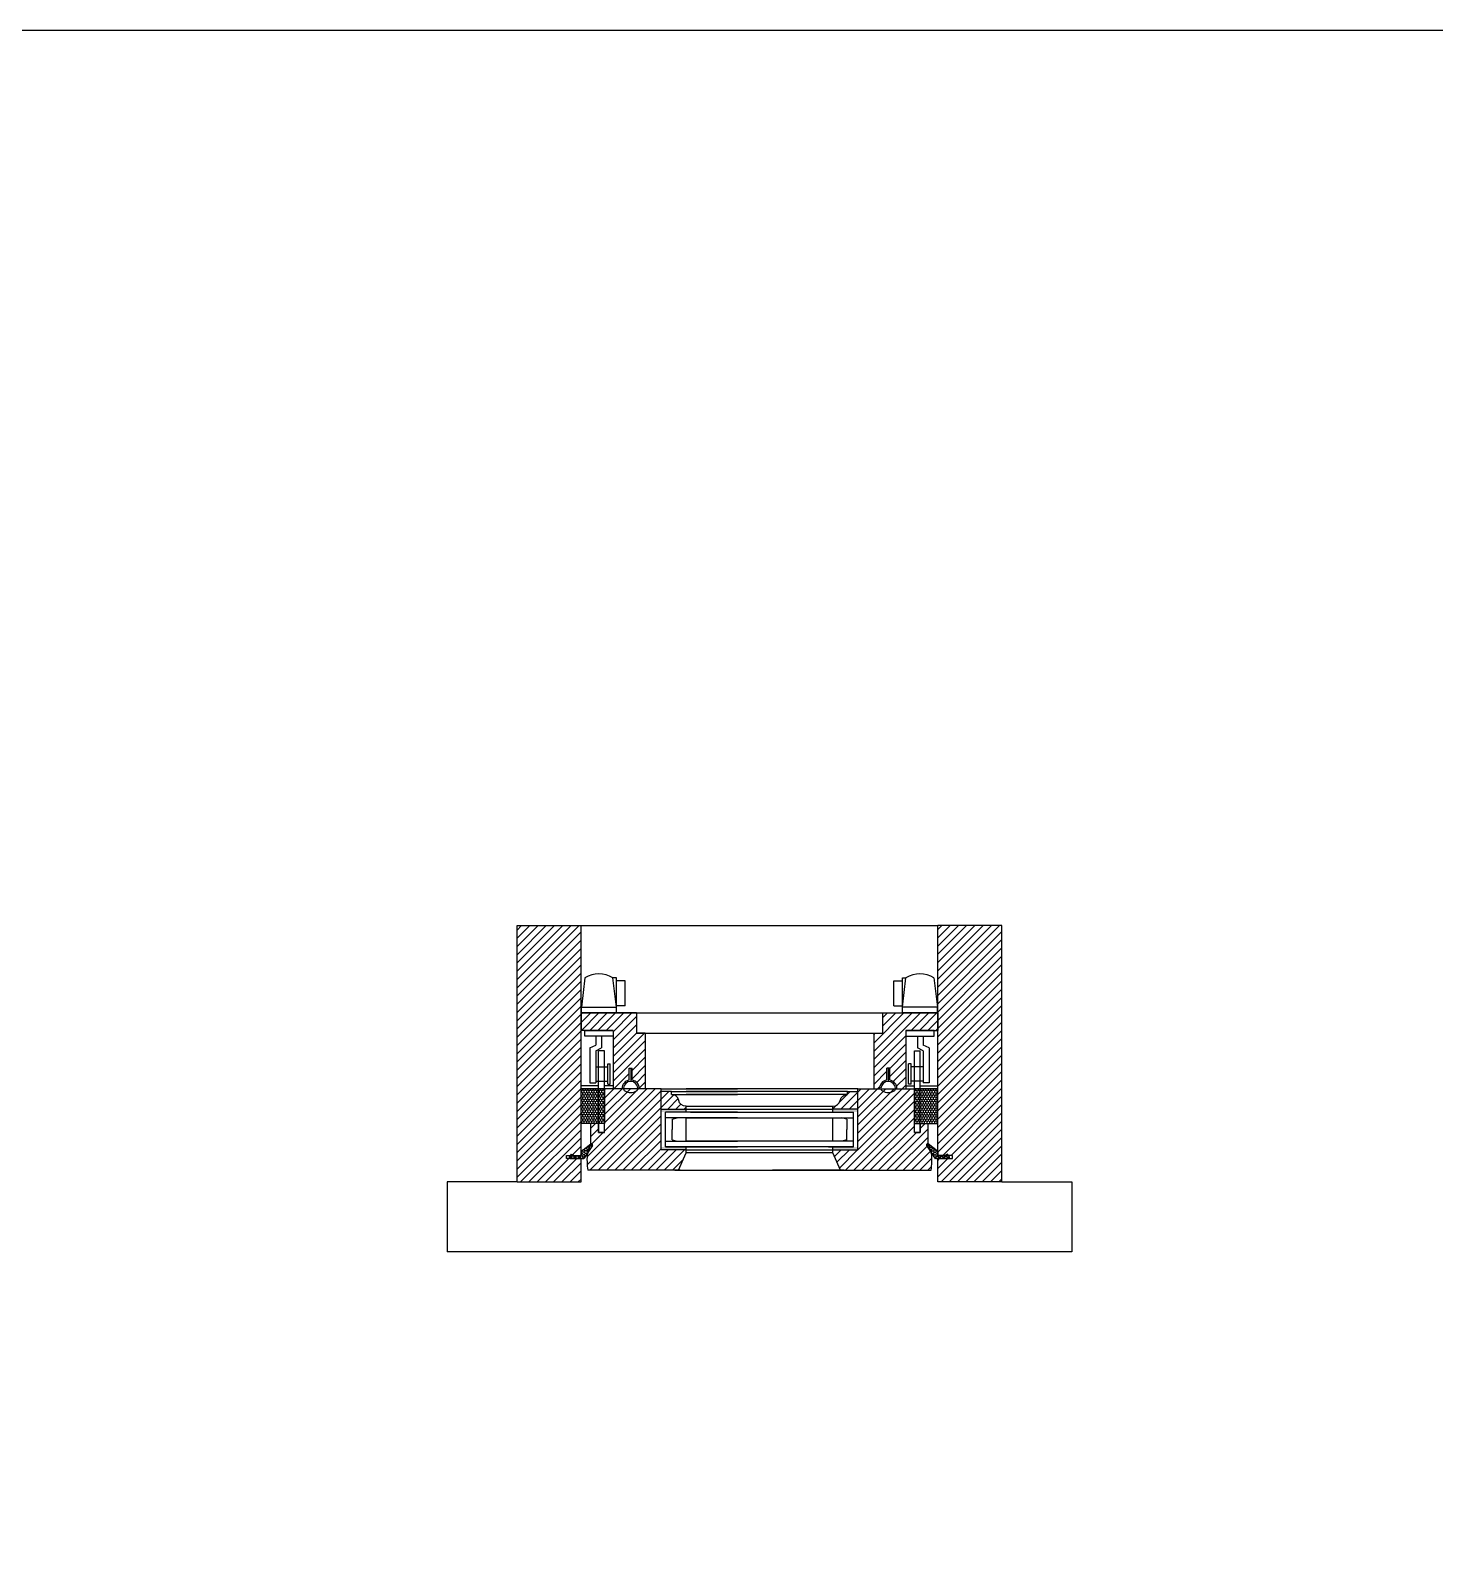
# Model space of a CAD drawing. Header units: inches. Extents: x 1985 to 11287, y 379 to 3234.
# Drawn here: x 8946.44 to 8976.57, y 1786.73 to 1819.1 of the extents above; entities that cross this region are included whole.
import ezdxf

# ---------------------------------------------------------------- set-up
doc = ezdxf.new("R2010")
doc.units = ezdxf.units.IN
doc.header["$MEASUREMENT"] = 0
for name, color, linetype in [('glass 99', 6, 'CONTINUOUS'), ('glazing tape 99', 7, 'CONTINUOUS'), ('hardware 99', 94, 'CONTINUOUS'), ('hatch 99', 1, 'CONTINUOUS'), ('separation 99', 3, 'CONTINUOUS'), ('weatherstripping 99', 5, 'CONTINUOUS'), ('wood detail 99', 7, 'CONTINUOUS')]:
    doc.layers.add(name, color=color, linetype=linetype)
pattern_1 = [(45, (8567.92054, 1741.58993), (-0.088388348, 0.088388348), [])]

msp = doc.modelspace()

# ---------------------------------------------------------------- hatches: boundary and pattern name
at = {"layer": 'glazing tape 99'}
h = msp.add_hatch(color=256, dxfattribs=at)
h.paths.add_polyline_path([(8960.507746, 1795.150496), (8960.507746, 1795.087996), (8959.972031, 1795.087996), (8959.972031, 1795.150496)])
h.paths.add_polyline_path([(8960.507746, 1795.962996), (8960.507746, 1795.900496), (8959.972031, 1795.900496), (8959.972031, 1795.962996)])
h = msp.add_hatch(color=256, dxfattribs=at)
h.paths.add_polyline_path([(8963.657627, 1795.150496), (8963.657627, 1795.087996), (8964.193342, 1795.087996), (8964.193342, 1795.150496)])
h.paths.add_polyline_path([(8963.657627, 1795.962996), (8963.657627, 1795.900496), (8964.193342, 1795.900496), (8964.193342, 1795.962996)])
at = {"layer": 'hardware 99'}
h = msp.add_hatch(dxfattribs=at)
h.set_pattern_fill('HONEY', color=256, scale=0.25, angle=90, style=0)
h.set_pattern_definition([(90, (9215.04613, 1375.476072), (-0.0270632937, 0.046875), [0.03125, -0.0625]), (210, (9215.04613, 1375.476072), (-0.027063294, -0.0468749999), [0.03125, -0.0625]), (150, (9215.04613, 1375.476072), (-0.0541265877, 1e-10), [-0.0625, 0.03125])])
h.paths.add_polyline_path([(8958.757746, 1796.400496), (8958.257746, 1796.400496), (8958.257746, 1795.650496), (8958.757746, 1795.650496)])
h = msp.add_hatch(dxfattribs=at)
h.set_pattern_fill('HONEY', color=256, scale=0.25, angle=90, style=0)
h.set_pattern_definition([(90, (8709.119242, 1375.476072), (0.0270632938, 0.046875), [0.03125, -0.0625]), (330, (8709.119242, 1375.476072), (0.027063294, -0.0468749999), [0.03125, -0.0625]), (30, (8709.119242, 1375.476072), (0.0541265877, 1e-10), [-0.0625, 0.03125])])
h.paths.add_polyline_path([(8965.407627, 1795.650496), (8965.907627, 1795.650496), (8965.907627, 1796.400496), (8965.407627, 1796.400496)])
at = {"layer": 'hatch 99'}
h = msp.add_hatch(dxfattribs=at)
h.set_pattern_fill('ANSI31', color=256, style=0)
h.set_pattern_definition(pattern_1)
h.paths.add_polyline_path([(8958.257746, 1799.900496), (8956.882746, 1799.900496), (8956.882746, 1794.400496), (8958.257746, 1794.400496), (8958.257746, 1794.900545), (8957.945246, 1794.900545), (8957.945246, 1794.970545), (8958.257746, 1794.970545)])
h.paths.add_polyline_path([(8959.632746, 1797.587996), (8959.445246, 1797.587996), (8959.445246, 1798.025496), (8958.257746, 1798.025496), (8958.257746, 1797.650496), (8958.945246, 1797.650496), (8958.945246, 1796.400496), (8959.133196, 1796.400496, -0.365977382), (8959.289446, 1796.585373), (8959.289446, 1796.837996), (8959.351946, 1796.837996), (8959.351946, 1796.585373, -0.365977382), (8959.508196, 1796.400496), (8959.632746, 1796.400496)])
h.paths.add_polyline_path([(8959.972031, 1796.400496), (8958.757746, 1796.400496), (8958.757746, 1795.650496), (8958.757746, 1795.462996), (8958.632746, 1795.462996), (8958.632746, 1795.650496), (8958.466437, 1795.650496), (8958.466437, 1795.212642, 0.141972216), (8958.384365, 1794.8303, 0.035496617), (8958.401431, 1794.650496), (8960.347031, 1794.650496), (8960.507746, 1795.025496), (8960.507746, 1795.087996), (8959.972031, 1795.087996)])
h.paths.add_polyline_path([(8960.351496, 1796.150496, 0.375199902), (8960.195246, 1796.275496), (8960.195246, 1796.337996), (8959.972031, 1796.337996), (8959.972031, 1795.962996), (8960.507746, 1795.962996), (8960.507746, 1796.025496, -0.375199902)])
h = msp.add_hatch(dxfattribs=at)
h.set_pattern_fill('ANSI31', color=256, style=0)
h.set_pattern_definition(pattern_1)
h.paths.add_polyline_path([(8964.193342, 1796.337996), (8963.970127, 1796.337996), (8963.970127, 1796.275496), (8963.957005, 1796.275496, 0.350781056), (8963.813877, 1796.150496, -0.375199902), (8963.657627, 1796.025496), (8963.657627, 1795.962996), (8964.193342, 1795.962996)])
h.paths.add_polyline_path([(8965.407627, 1796.400496), (8964.193342, 1796.400496), (8964.193342, 1795.087996), (8963.657627, 1795.087996), (8963.657627, 1795.025496), (8963.818342, 1794.650496), (8965.763942, 1794.650496, 0.03549662), (8965.781008, 1794.8303, 0.141972208), (8965.698937, 1795.212642), (8965.698937, 1795.650496), (8965.532627, 1795.650496), (8965.532627, 1795.462996), (8965.407627, 1795.462996), (8965.407627, 1795.650496)])
h.paths.add_polyline_path([(8965.220127, 1797.650496), (8965.907627, 1797.650496), (8965.907627, 1798.025496), (8964.720127, 1798.025496), (8964.720127, 1797.587996), (8964.532627, 1797.587996), (8964.532627, 1796.400496), (8964.657177, 1796.400496, -0.365977382), (8964.813427, 1796.585373), (8964.813427, 1796.837996), (8964.875927, 1796.837996), (8964.875927, 1796.585373, -0.365977382), (8965.032177, 1796.400496), (8965.220127, 1796.400496)])
h.paths.add_polyline_path([(8967.282627, 1799.900496), (8965.907627, 1799.900496), (8965.907627, 1794.970545), (8966.220127, 1794.970545), (8966.220127, 1794.900545), (8965.907627, 1794.900545), (8965.907627, 1794.400496), (8967.282627, 1794.400496)])
at = {"layer": 'weatherstripping 99'}
h = msp.add_hatch(dxfattribs=at)
h.set_pattern_fill('HONEY', color=256, scale=0.25, style=0)
h.set_pattern_definition([(180, (9379.034695, 1535.4192), (-0.046875, 0.0270632938), [0.03125, -0.0625]), (60, (9379.034695, 1535.4192), (0.0468749999, 0.027063294), [0.03125, -0.0625]), (120, (9379.034695, 1535.4192), (-1e-10, 0.0541265877), [-0.0625, 0.03125])])
h.paths.add_polyline_path([(8958.263971, 1795.061349, 0.232445164), (8958.257746, 1795.048682), (8958.257746, 1794.979045, -0.414213562), (8958.241746, 1794.963045), (8958.124746, 1794.963045), (8958.051703, 1794.994545), (8958.010624, 1794.93567, 0.153488459), (8958.007746, 1794.926515), (8958.007746, 1794.916545, 0.414213562), (8958.023746, 1794.900545), (8958.311473, 1794.900545, 0.256161577), (8958.324963, 1794.907941), (8958.500837, 1795.183712, 0.35180203), (8958.498661, 1795.203629), (8958.486695, 1795.215595, 0.377155593), (8958.465606, 1795.216949)])
h = msp.add_hatch(dxfattribs=at)
h.set_pattern_fill('HONEY', color=256, scale=0.25, style=0)
h.set_pattern_definition([(7e-15, (8545.130678, 1535.4192), (0.046875, 0.0270632938), [0.03125, -0.0625]), (120, (8545.130678, 1535.4192), (-0.0468749999, 0.027063294), [0.03125, -0.0625]), (60, (8545.130678, 1535.4192), (1e-10, 0.0541265877), [-0.0625, 0.03125])])
h.paths.add_polyline_path([(8965.901402, 1795.061349, -0.232445164), (8965.907627, 1795.048682), (8965.907627, 1794.979045, 0.414213562), (8965.923627, 1794.963045), (8966.040627, 1794.963045), (8966.113671, 1794.994545), (8966.154749, 1794.93567, -0.153488459), (8966.157627, 1794.926515), (8966.157627, 1794.916545, -0.414213562), (8966.141627, 1794.900545), (8965.8539, 1794.900545, -0.256161577), (8965.84041, 1794.907941), (8965.664536, 1795.183712, -0.35180203), (8965.666712, 1795.203629), (8965.678678, 1795.215595, -0.377155593), (8965.699767, 1795.216949)])

# ---------------------------------------------------------------- linework, layer by layer
at = {"layer": 'glass 99'}
for p, q in [((8961.614864, 1795.900496), (8960.065781, 1795.900496)), ((8960.065781, 1795.150496), (8960.065781, 1795.900496)), ((8961.614864, 1795.775496), (8960.065781, 1795.775496)), ((8960.207651, 1795.745504), (8960.315434, 1795.775496)), ((8960.207651, 1795.745504), (8960.207651, 1795.525496)), ((8960.507746, 1795.775496), (8964.099592, 1795.775496)), ((8960.507746, 1795.275496), (8960.507746, 1795.775496)), ((8960.601496, 1795.900496), (8964.099592, 1795.900496)), ((8963.657627, 1795.275496), (8963.657627, 1795.775496)), ((8963.957722, 1795.745504), (8963.849939, 1795.775496)), ((8963.957722, 1795.745504), (8963.957722, 1795.525496)), ((8964.099592, 1795.150496), (8964.099592, 1795.900496)), ((8960.207651, 1795.305487), (8960.207651, 1795.525496)), ((8963.957722, 1795.305487), (8963.957722, 1795.525496)), ((8960.065781, 1795.275496), (8961.614864, 1795.275496)), ((8960.065781, 1795.150496), (8961.614864, 1795.150496)), ((8960.601496, 1795.150496), (8960.065781, 1795.150496)), ((8960.207651, 1795.305487), (8960.315434, 1795.275496)), ((8964.099592, 1795.275496), (8960.507746, 1795.275496)), ((8964.099592, 1795.150496), (8960.601496, 1795.150496)), ((8963.563877, 1795.150496), (8964.099592, 1795.150496)), ((8963.957722, 1795.305487), (8963.849939, 1795.275496))]:
    msp.add_line(p, q, dxfattribs=at)
at = {"layer": 'hardware 99'}
for p, q in [((8958.340246, 1798.775496), (8958.265246, 1798.150496)), ((8959.015246, 1798.150496), (8958.940246, 1798.775496)), ((8959.015246, 1798.775496), (8958.940246, 1798.775496)), ((8959.015246, 1798.025496), (8959.015246, 1798.775496)), ((8959.202246, 1798.711496), (8959.015246, 1798.711496)), ((8959.202246, 1798.179496), (8959.202246, 1798.711496)), ((8964.963127, 1798.179496), (8964.963127, 1798.711496)), ((8964.963127, 1798.711496), (8965.150127, 1798.711496)), ((8965.150127, 1798.025496), (8965.150127, 1798.775496)), ((8965.150127, 1798.150496), (8965.225127, 1798.775496)), ((8965.150127, 1798.775496), (8965.225127, 1798.775496)), ((8965.825127, 1798.775496), (8965.900127, 1798.150496)), ((8958.265246, 1798.025496), (8958.265246, 1798.150496)), ((8958.265246, 1798.150496), (8959.015246, 1798.150496)), ((8958.265246, 1798.025496), (8959.015246, 1798.025496)), ((8959.202246, 1798.179496), (8959.015246, 1798.179496)), ((8964.963127, 1798.179496), (8965.150127, 1798.179496)), ((8965.900127, 1798.150496), (8965.150127, 1798.150496)), ((8965.900127, 1798.025496), (8965.150127, 1798.025496)), ((8965.900127, 1798.025496), (8965.900127, 1798.150496)), ((8958.335246, 1797.525496), (8958.335246, 1797.650496)), ((8958.335246, 1797.650496), (8958.945246, 1797.650496)), ((8958.945246, 1797.525496), (8958.335246, 1797.525496)), ((8958.570292, 1797.525496), (8958.570292, 1797.336923)), ((8958.695292, 1797.525496), (8958.695292, 1797.275496)), ((8958.945246, 1797.650496), (8958.945246, 1797.525496)), ((8965.220127, 1797.650496), (8965.220127, 1797.525496)), ((8965.830127, 1797.650496), (8965.220127, 1797.650496)), ((8965.220127, 1797.525496), (8965.830127, 1797.525496)), ((8965.470081, 1797.525496), (8965.470081, 1797.275496)), ((8965.595081, 1797.525496), (8965.595081, 1797.336923)), ((8965.830127, 1797.525496), (8965.830127, 1797.650496)), ((8958.445292, 1797.275496), (8958.570292, 1797.336923)), ((8958.445292, 1797.275496), (8958.445292, 1796.525496)), ((8958.570292, 1797.212996), (8958.695292, 1797.275496)), ((8958.570292, 1797.212996), (8958.570292, 1796.525496)), ((8958.632746, 1795.462996), (8958.632746, 1797.212996)), ((8958.757746, 1797.212996), (8958.632746, 1797.212996)), ((8958.757746, 1795.462996), (8958.757746, 1797.212996)), ((8965.407627, 1795.462996), (8965.407627, 1797.212996)), ((8965.407627, 1797.212996), (8965.532627, 1797.212996)), ((8965.595081, 1797.212996), (8965.470081, 1797.275496)), ((8965.532627, 1795.462996), (8965.532627, 1797.212996)), ((8965.720081, 1797.275496), (8965.595081, 1797.336923)), ((8965.595081, 1797.212996), (8965.595081, 1796.525496)), ((8965.720081, 1797.275496), (8965.720081, 1796.525496)), ((8958.570292, 1796.866996), (8958.828292, 1796.866996)), ((8958.828292, 1796.494246), (8958.828292, 1796.931746)), ((8958.828292, 1796.931746), (8958.883292, 1796.931746)), ((8958.883292, 1796.494246), (8958.883292, 1796.931746)), ((8965.282081, 1796.494246), (8965.282081, 1796.931746)), ((8965.337081, 1796.931746), (8965.282081, 1796.931746)), ((8965.337081, 1796.494246), (8965.337081, 1796.931746)), ((8965.595081, 1796.866996), (8965.337081, 1796.866996)), ((8958.257746, 1795.650496), (8958.257746, 1796.400496)), ((8958.257746, 1796.400496), (8958.757746, 1796.400496)), ((8958.445292, 1796.525496), (8958.570292, 1796.525496)), ((8958.570292, 1796.558996), (8958.828292, 1796.558996)), ((8958.757746, 1796.400496), (8958.757746, 1795.650496)), ((8958.828292, 1796.494246), (8958.883292, 1796.494246)), ((8965.337081, 1796.494246), (8965.282081, 1796.494246)), ((8965.595081, 1796.558996), (8965.337081, 1796.558996)), ((8965.907627, 1796.400496), (8965.407627, 1796.400496)), ((8965.407627, 1796.400496), (8965.407627, 1795.650496)), ((8965.720081, 1796.525496), (8965.595081, 1796.525496)), ((8965.907627, 1795.650496), (8965.907627, 1796.400496)), ((8958.757746, 1795.650496), (8958.257746, 1795.650496)), ((8958.757746, 1795.462996), (8958.632746, 1795.462996)), ((8965.407627, 1795.650496), (8965.907627, 1795.650496)), ((8965.407627, 1795.462996), (8965.532627, 1795.462996))]:
    msp.add_line(p, q, dxfattribs=at)
for centre in [(8958.640246, 1798.320496), (8965.525127, 1798.320496)]:
    msp.add_arc(centre, 0.545, 56.6015115, 123.3984885, dxfattribs=at)
at = {"layer": 'separation 99'}
msp.add_lwpolyline([(8916.275899, 1819.09945), (9047.87246, 1819.09945), (9047.87246, 1686.862257), (8916.275899, 1686.862257)], close=True, dxfattribs=at)
at = {"layer": 'weatherstripping 99'}
for p, q in [((8959.320696, 1796.837996), (8959.320696, 1796.556746)), ((8964.844677, 1796.837996), (8964.844677, 1796.556746)), ((8958.263971, 1795.061349), (8958.465606, 1795.216949)), ((8958.500837, 1795.183712), (8958.324963, 1794.907941)), ((8958.498661, 1795.203629), (8958.486695, 1795.215595)), ((8965.664536, 1795.183712), (8965.84041, 1794.907941)), ((8965.666712, 1795.203629), (8965.678678, 1795.215595)), ((8965.901402, 1795.061349), (8965.699767, 1795.216949)), ((8958.007746, 1794.916545), (8958.007746, 1794.926515)), ((8958.010624, 1794.93567), (8958.051703, 1794.994545)), ((8958.023746, 1794.900545), (8958.311473, 1794.900545)), ((8958.051703, 1794.994545), (8958.124746, 1794.963045)), ((8958.124746, 1794.963045), (8958.241746, 1794.963045)), ((8958.257746, 1795.048682), (8958.257746, 1794.979045)), ((8966.141627, 1794.900545), (8965.8539, 1794.900545)), ((8965.907627, 1795.048682), (8965.907627, 1794.979045)), ((8966.040627, 1794.963045), (8965.923627, 1794.963045)), ((8966.113671, 1794.994545), (8966.040627, 1794.963045)), ((8966.154749, 1794.93567), (8966.113671, 1794.994545)), ((8966.157627, 1794.916545), (8966.157627, 1794.926515))]:
    msp.add_line(p, q, dxfattribs=at)
for centre, radius, start, end in [((8959.227197, 1796.407358), 0.0625, 175.8019524, 240.0887142), ((8959.320696, 1796.400496), 0.15625, 4.1980476, 175.8019524), ((8959.414194, 1796.407358), 0.0625, 299.9112858, 4.1980476), ((8964.751179, 1796.407358), 0.0625, 175.8019524, 240.0887142), ((8964.844677, 1796.400496), 0.15625, 4.1980476, 175.8019524), ((8964.938176, 1796.407358), 0.0625, 299.9112858, 4.1980476), ((8959.320696, 1796.569883), 0.25, 240.0887142, 299.9112858), ((8964.844677, 1796.569883), 0.25, 240.0887142, 299.9112858), ((8958.475381, 1795.204282), 0.016, 45, 127.6569919), ((8958.487347, 1795.192316), 0.016, 327.4720979, 45), ((8965.678026, 1795.192316), 0.016, 135, 212.5279021), ((8965.689992, 1795.204282), 0.016, 52.3430081, 135), ((8958.023746, 1794.926515), 0.016, 145.0954375, 180), ((8958.023746, 1794.916545), 0.016, 180, 270), ((8958.241746, 1794.979045), 0.016, 270, 0), ((8958.273746, 1795.048682), 0.016, 127.6569919, 180), ((8958.311473, 1794.916545), 0.016, 270, 327.4720979), ((8965.8539, 1794.916545), 0.016, 212.5279021, 270), ((8965.891627, 1795.048682), 0.016, 0, 52.3430081), ((8965.923627, 1794.979045), 0.016, 180, 270), ((8966.141627, 1794.916545), 0.016, 270, 0), ((8966.141627, 1794.926515), 0.016, 0, 34.9045625)]:
    msp.add_arc(centre, radius, start, end, dxfattribs=at)
at = {"layer": 'wood detail 99'}
for p, q in [((8956.882746, 1799.900496), (8958.257746, 1799.900496)), ((8956.882746, 1794.400496), (8956.882746, 1799.900496)), ((8958.257746, 1799.900496), (8965.907627, 1799.900496)), ((8958.257746, 1794.970545), (8958.257746, 1799.900496)), ((8967.282627, 1799.900496), (8965.907627, 1799.900496)), ((8965.907627, 1794.970545), (8965.907627, 1799.900496)), ((8967.282627, 1794.400496), (8967.282627, 1799.900496)), ((8958.257746, 1798.025496), (8958.757746, 1798.025496)), ((8958.257746, 1796.400496), (8958.257746, 1798.025496)), ((8959.445246, 1798.025496), (8958.257746, 1798.025496)), ((8958.257746, 1798.025496), (8958.257746, 1797.650496)), ((8958.757746, 1798.025496), (8964.720127, 1798.025496)), ((8959.445246, 1798.025496), (8959.445246, 1797.587996)), ((8964.720127, 1798.025496), (8964.720127, 1797.587996)), ((8964.720127, 1798.025496), (8965.907627, 1798.025496)), ((8965.907627, 1798.025496), (8965.407627, 1798.025496)), ((8965.907627, 1798.025496), (8965.407627, 1798.025496)), ((8965.907627, 1796.400496), (8965.907627, 1798.025496)), ((8965.907627, 1798.025496), (8965.907627, 1797.650496)), ((8958.945246, 1797.650496), (8958.257746, 1797.650496)), ((8958.945246, 1797.650496), (8958.945246, 1796.400496)), ((8959.445246, 1797.587996), (8964.532627, 1797.587996)), ((8959.632746, 1797.587996), (8959.445246, 1797.587996)), ((8959.632746, 1797.587996), (8959.632746, 1796.400496)), ((8964.532627, 1797.587996), (8964.720127, 1797.587996)), ((8964.532627, 1797.587996), (8964.532627, 1796.400496)), ((8965.220127, 1797.650496), (8965.907627, 1797.650496)), ((8965.220127, 1797.650496), (8965.220127, 1796.400496)), ((8958.632746, 1796.462996), (8958.257746, 1796.462996)), ((8958.945246, 1796.400496), (8958.257746, 1796.400496)), ((8958.945246, 1796.462996), (8958.757746, 1796.462996)), ((8958.757746, 1795.650496), (8958.757746, 1796.400496)), ((8959.972031, 1796.400496), (8958.757746, 1796.400496)), ((8959.972031, 1796.400496), (8961.614864, 1796.400496)), ((8964.193342, 1796.400496), (8960.507746, 1796.400496)), ((8964.193342, 1796.400496), (8965.407627, 1796.400496)), ((8965.220127, 1796.462996), (8965.407627, 1796.462996)), ((8965.220127, 1796.400496), (8965.907627, 1796.400496)), ((8965.407627, 1795.650496), (8965.407627, 1796.400496)), ((8965.532627, 1796.462996), (8965.907627, 1796.462996)), ((8960.195246, 1796.337996), (8961.614864, 1796.337996)), ((8960.195246, 1796.275496), (8961.614864, 1796.275496)), ((8963.970127, 1796.337996), (8960.507746, 1796.337996)), ((8963.970127, 1796.275496), (8960.507746, 1796.275496)), ((8960.507746, 1796.025496), (8963.657627, 1796.025496)), ((8960.507746, 1795.900496), (8960.507746, 1796.025496)), ((8960.507746, 1795.962996), (8963.657627, 1795.962996)), ((8963.657627, 1795.900496), (8963.657627, 1796.025496)), ((8958.632746, 1795.650496), (8958.466437, 1795.650496)), ((8958.466437, 1795.212642), (8958.466437, 1795.650496)), ((8958.632746, 1795.650496), (8958.632746, 1795.462996)), ((8958.632746, 1795.462996), (8958.757746, 1795.462996)), ((8958.757746, 1795.462996), (8958.757746, 1795.650496)), ((8965.407627, 1795.462996), (8965.407627, 1795.650496)), ((8965.532627, 1795.462996), (8965.407627, 1795.462996)), ((8965.532627, 1795.650496), (8965.698937, 1795.650496)), ((8965.532627, 1795.650496), (8965.532627, 1795.462996)), ((8965.698937, 1795.212642), (8965.698937, 1795.650496)), ((8960.507746, 1795.025496), (8960.507746, 1795.150496)), ((8963.657627, 1795.025496), (8963.657627, 1795.150496)), ((8957.945246, 1794.900545), (8957.945246, 1794.970545)), ((8957.945246, 1794.970545), (8958.257746, 1794.970545)), ((8958.257746, 1794.900545), (8957.945246, 1794.900545)), ((8958.257746, 1794.400496), (8958.257746, 1794.900545)), ((8958.257746, 1794.400496), (8958.257746, 1794.775545)), ((8960.507746, 1795.087996), (8959.972031, 1795.087996)), ((8960.507746, 1795.087996), (8963.657627, 1795.087996)), ((8963.657627, 1795.025496), (8960.507746, 1795.025496)), ((8963.657627, 1795.087996), (8964.193342, 1795.087996)), ((8966.220127, 1794.970545), (8965.907627, 1794.970545)), ((8965.907627, 1794.400496), (8965.907627, 1794.900545)), ((8965.907627, 1794.900545), (8966.220127, 1794.900545)), ((8966.220127, 1794.900545), (8966.220127, 1794.970545)), ((8960.382746, 1794.650496), (8958.401431, 1794.650496)), ((8960.266674, 1794.650496), (8961.614864, 1794.650496)), ((8960.382746, 1794.650496), (8963.818342, 1794.650496)), ((8963.898699, 1794.650496), (8962.359209, 1794.650496)), ((8963.782627, 1794.650496), (8965.763942, 1794.650496)), ((8956.882746, 1794.400496), (8955.382746, 1794.400496)), ((8955.382746, 1794.400496), (8955.382746, 1792.900496)), ((8956.882746, 1794.400496), (8958.257746, 1794.400496)), ((8967.282627, 1794.400496), (8965.907627, 1794.400496)), ((8967.282627, 1794.400496), (8968.782627, 1794.400496)), ((8968.782627, 1794.400496), (8968.782627, 1792.900496)), ((8968.782627, 1792.900496), (8955.382746, 1792.900496))]:
    msp.add_line(p, q, dxfattribs=at)
at = {"layer": 'wood detail 99', "color": 7}
for p, q in [((8959.289446, 1796.837996), (8959.351946, 1796.837996)), ((8959.289446, 1796.585373), (8959.289446, 1796.837996)), ((8959.351946, 1796.585373), (8959.351946, 1796.837996)), ((8964.875927, 1796.837996), (8964.813427, 1796.837996)), ((8964.813427, 1796.585373), (8964.813427, 1796.837996)), ((8964.875927, 1796.585373), (8964.875927, 1796.837996)), ((8959.972031, 1795.087996), (8959.972031, 1796.400496)), ((8964.193342, 1795.087996), (8964.193342, 1796.400496)), ((8960.347031, 1794.650496), (8960.507746, 1795.025496)), ((8963.818342, 1794.650496), (8963.657627, 1795.025496))]:
    msp.add_line(p, q, dxfattribs=at)
for points in [[(8959.972031, 1795.962996), (8960.507746, 1795.962996), (8960.507746, 1796.025496, -0.375199902), (8960.351496, 1796.150496, 0.375199902), (8960.195246, 1796.275496), (8960.195246, 1796.337996), (8959.972031, 1796.337996)], [(8964.193342, 1795.962996), (8963.657627, 1795.962996), (8963.657627, 1796.025496, 0.375199902), (8963.813877, 1796.150496, -0.375199902), (8963.970127, 1796.275496), (8963.970127, 1796.337996), (8964.193342, 1796.337996)]]:
    msp.add_lwpolyline(points, format="xyb", dxfattribs=at)
for centre, start, end in [((8959.320696, 1796.400496), 99.5940682, 180), ((8959.320696, 1796.400496), 0, 80.4059318), ((8964.844677, 1796.400496), 99.5940682, 180), ((8964.844677, 1796.400496), 360, 80.4059318)]:
    msp.add_arc(centre, 0.1875, start, end, dxfattribs=at)
at = {"layer": 'wood detail 99'}
for centre, radius, start, end in [((8959.0851, 1794.879864), 0.702485, 151.7242347, 184.0458655), ((8965.080273, 1794.879864), 0.702485, 355.9541345, 28.2757652), ((8959.65765, 1794.860443), 1.273642, 181.3561309, 189.4879419), ((8964.507723, 1794.860443), 1.273642, 350.5120581, 358.6438691)]:
    msp.add_arc(centre, radius, start, end, dxfattribs=at)

doc.saveas('drawing.dxf')
